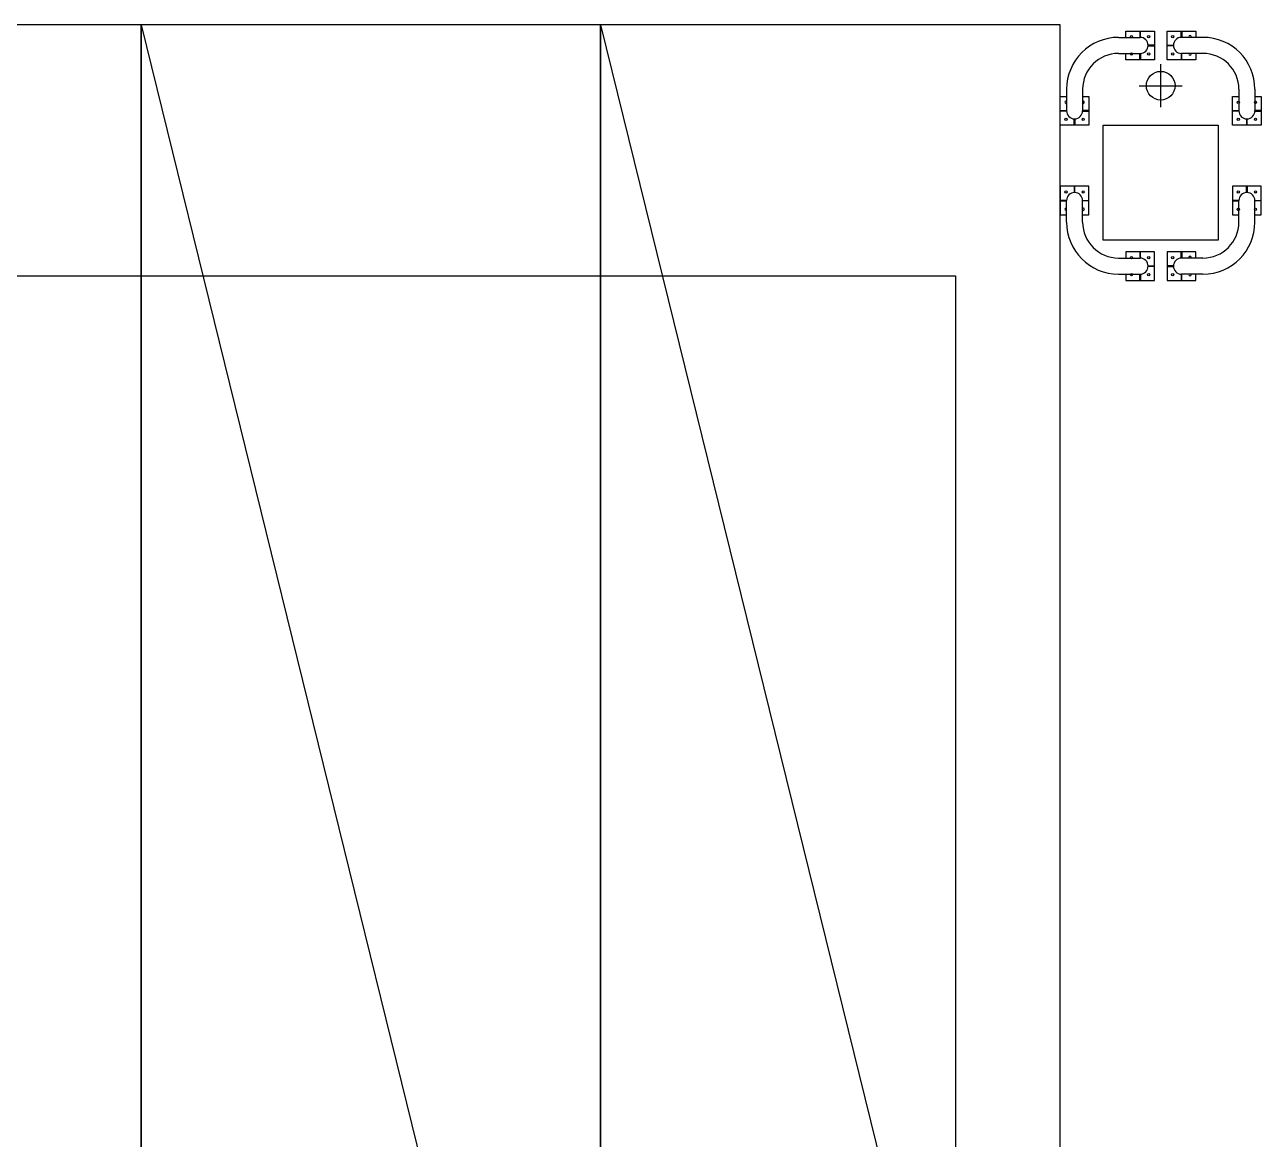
# Model space of a CAD drawing. Header units: millimetres. Extents: x 8456 to 190005487, y 619 to 455456909.
# Drawn here: x 201990 to 203316, y 159292 to 160487 of the extents above; entities that cross this region are included whole.
import ezdxf

# ---------------------------------------------------------------- set-up
doc = ezdxf.new("R2010")
doc.units = ezdxf.units.MM
doc.header["$LTSCALE"] = 400
doc.header["$MEASUREMENT"] = 0
doc.layers.get('0').update_dxf_attribs({"linetype": 'CONTINUOUS'})
for name, color, linetype in [('A-PK', 6, 'CONTINUOUS'), ('COL', 2, 'CONTINUOUS'), ('우수홈통', 6, 'CONTINUOUS'), ('지하2층평면도$0$지상1충돌방지대', 6, 'CONTINUOUS')]:
    doc.layers.add(name, color=color, linetype=linetype)
doc.layers.add('Defpoint', color=161, linetype='CONTINUOUS', plot=False)

# ---------------------------------------------------------------- blocks, each defined once
blk = doc.blocks.new('A$C2DB436D3')
at = {"layer": 'A-PK', "color": 8}
for p, q in [((15051.5, 23923.6, 2515.7), (14347.5, 23923.6, 2515.7)), ((15051.5, 23923.6, 2515.7), (15755.5, 21063.6, 2515.7)), ((15051.5, 21063.6, 2515.7), (15051.5, 23923.6, 2515.7)), ((15051.5, 23923.6, 2515.7), (15051.5, 21063.6, 2515.7)), ((15755.5, 23923.6, 2515.7), (15051.5, 23923.6, 2515.7)), ((15755.5, 23923.6, 2515.7), (16459.5, 21063.6, 2515.7)), ((15755.5, 21063.6, 2515.7), (15755.5, 23923.6, 2515.7)), ((15755.5, 23923.6, 2515.7), (15755.5, 21063.6, 2515.7)), ((16459.5, 23923.6, 2515.7), (15755.5, 23923.6, 2515.7)), ((16459.5, 21063.6, 2515.7), (16459.5, 23923.6, 2515.7))]:
    blk.add_line(p, q, dxfattribs=at)
at = {"layer": 'COL', "color": 8}
for p, q in [((16525.5, 23769.6, 2515.7), (16701.5, 23769.6, 2515.7)), ((16525.5, 23593.6, 2515.7), (16525.5, 23769.6, 2515.7)), ((16701.5, 23769.6, 2515.7), (16701.5, 23593.6, 2515.7)), ((16701.5, 23593.6, 2515.7), (16525.5, 23593.6, 2515.7))]:
    blk.add_line(p, q, dxfattribs=at)
at = {"layer": '우수홈통', "color": 8}
for p, q in [((16613.5, 23797.1, 2515.7), (16613.5, 23863.1, 2515.7)), ((16580.5, 23830.1, 2515.7), (16646.5, 23830.1, 2515.7))]:
    blk.add_line(p, q, dxfattribs=at)
blk.add_circle((16613.5, 23830.1, 2515.7), 22, dxfattribs=at)
at = {"layer": '지하2층평면도$0$지상1충돌방지대', "color": 8}
for p, q in [((16581.4, 23913, 2515.7), (16581.4, 23904.2, 2515.7)), ((16582.3, 23913, 2515.7), (16581.4, 23913, 2515.7)), ((16582.3, 23904.2, 2515.7), (16582.3, 23913, 2515.7)), ((16644.8, 23913, 2515.7), (16645.7, 23913, 2515.7)), ((16644.8, 23904.2, 2515.7), (16644.8, 23913, 2515.7)), ((16645.7, 23913, 2515.7), (16645.7, 23904.2, 2515.7)), ((16548.9, 23904.2, 2515.7), (16581.9, 23904.2, 2515.7)), ((16603, 23892.3, 2515.7), (16594.2, 23892.3, 2515.7)), ((16594.2, 23891.4, 2515.7), (16603, 23891.4, 2515.7)), ((16603, 23891.4, 2515.7), (16603, 23892.3, 2515.7)), ((16624.1, 23891.4, 2515.7), (16624.1, 23892.3, 2515.7)), ((16624.1, 23892.3, 2515.7), (16632.9, 23892.3, 2515.7)), ((16632.9, 23891.4, 2515.7), (16624.1, 23891.4, 2515.7)), ((16678.2, 23904.2, 2515.7), (16645.2, 23904.2, 2515.7)), ((16548.9, 23879.6, 2515.7), (16581.9, 23879.6, 2515.7)), ((16581.4, 23870.8, 2515.7), (16581.4, 23879.6, 2515.7)), ((16582.3, 23870.8, 2515.7), (16581.4, 23870.8, 2515.7)), ((16582.3, 23879.6, 2515.7), (16582.3, 23870.8, 2515.7)), ((16644.8, 23879.6, 2515.7), (16644.8, 23870.8, 2515.7)), ((16644.8, 23870.8, 2515.7), (16645.7, 23870.8, 2515.7)), ((16678.2, 23879.6, 2515.7), (16645.2, 23879.6, 2515.7)), ((16645.7, 23870.8, 2515.7), (16645.7, 23879.6, 2515.7)), ((16469.2, 23824.6, 2515.7), (16469.2, 23791.6, 2515.7)), ((16493.9, 23824.6, 2515.7), (16493.9, 23791.6, 2515.7)), ((16733.2, 23824.6, 2515.7), (16733.2, 23791.6, 2515.7)), ((16757.9, 23824.6, 2515.7), (16757.9, 23791.6, 2515.7)), ((16460.4, 23792, 2515.7), (16469.2, 23792, 2515.7)), ((16460.4, 23791.1, 2515.7), (16460.4, 23792, 2515.7)), ((16502.7, 23792, 2515.7), (16493.9, 23792, 2515.7)), ((16502.7, 23791.1, 2515.7), (16502.7, 23792, 2515.7)), ((16724.4, 23791.1, 2515.7), (16724.4, 23792, 2515.7)), ((16724.4, 23792, 2515.7), (16733.2, 23792, 2515.7)), ((16766.7, 23792, 2515.7), (16757.9, 23792, 2515.7)), ((16766.7, 23791.1, 2515.7), (16766.7, 23792, 2515.7)), ((16469.2, 23791.1, 2515.7), (16460.4, 23791.1, 2515.7)), ((16481.1, 23770.4, 2515.7), (16481.1, 23779.2, 2515.7)), ((16482, 23779.2, 2515.7), (16482, 23770.4, 2515.7)), ((16493.9, 23791.1, 2515.7), (16502.7, 23791.1, 2515.7)), ((16733.2, 23791.1, 2515.7), (16724.4, 23791.1, 2515.7)), ((16745.1, 23779.2, 2515.7), (16745.1, 23770.4, 2515.7)), ((16746, 23770.4, 2515.7), (16746, 23779.2, 2515.7)), ((16757.9, 23791.1, 2515.7), (16766.7, 23791.1, 2515.7)), ((16482, 23770.4, 2515.7), (16481.1, 23770.4, 2515.7)), ((16745.1, 23770.4, 2515.7), (16746, 23770.4, 2515.7)), ((16482, 23675.2, 2515.7), (16481.1, 23675.2, 2515.7)), ((16481.1, 23675.2, 2515.7), (16481.1, 23666.4, 2515.7)), ((16482, 23666.4, 2515.7), (16482, 23675.2, 2515.7)), ((16745.1, 23666.4, 2515.7), (16745.1, 23675.2, 2515.7)), ((16745.1, 23675.2, 2515.7), (16746, 23675.2, 2515.7)), ((16746, 23675.2, 2515.7), (16746, 23666.4, 2515.7)), ((16460.4, 23654.5, 2515.7), (16460.4, 23653.6, 2515.7)), ((16469.2, 23654.5, 2515.7), (16460.4, 23654.5, 2515.7)), ((16460.4, 23653.6, 2515.7), (16469.2, 23653.6, 2515.7)), ((16469.2, 23621.1, 2515.7), (16469.2, 23654.1, 2515.7)), ((16493.9, 23654.5, 2515.7), (16502.7, 23654.5, 2515.7)), ((16493.9, 23621.1, 2515.7), (16493.9, 23654.1, 2515.7)), ((16502.7, 23653.6, 2515.7), (16493.9, 23653.6, 2515.7)), ((16502.7, 23654.5, 2515.7), (16502.7, 23653.6, 2515.7)), ((16733.2, 23654.5, 2515.7), (16724.4, 23654.5, 2515.7)), ((16724.4, 23654.5, 2515.7), (16724.4, 23653.6, 2515.7)), ((16724.4, 23653.6, 2515.7), (16733.2, 23653.6, 2515.7)), ((16733.2, 23621.1, 2515.7), (16733.2, 23654.1, 2515.7)), ((16757.9, 23654.5, 2515.7), (16766.7, 23654.5, 2515.7)), ((16757.9, 23621.1, 2515.7), (16757.9, 23654.1, 2515.7)), ((16766.7, 23653.6, 2515.7), (16757.9, 23653.6, 2515.7)), ((16766.7, 23654.5, 2515.7), (16766.7, 23653.6, 2515.7)), ((16548.9, 23566.1, 2515.7), (16581.9, 23566.1, 2515.7)), ((16582.3, 23574.9, 2515.7), (16581.4, 23574.9, 2515.7)), ((16581.4, 23574.9, 2515.7), (16581.4, 23566, 2515.7)), ((16582.3, 23566, 2515.7), (16582.3, 23574.9, 2515.7)), ((16644.8, 23566, 2515.7), (16644.8, 23574.9, 2515.7)), ((16644.8, 23574.9, 2515.7), (16645.7, 23574.9, 2515.7)), ((16678.2, 23566.1, 2515.7), (16645.2, 23566.1, 2515.7)), ((16645.7, 23574.9, 2515.7), (16645.7, 23566, 2515.7)), ((16594.2, 23554.2, 2515.7), (16603, 23554.2, 2515.7)), ((16603, 23553.3, 2515.7), (16594.2, 23553.3, 2515.7)), ((16603, 23554.2, 2515.7), (16603, 23553.3, 2515.7)), ((16632.9, 23554.2, 2515.7), (16624.1, 23554.2, 2515.7)), ((16624.1, 23554.2, 2515.7), (16624.1, 23553.3, 2515.7)), ((16624.1, 23553.3, 2515.7), (16632.9, 23553.3, 2515.7)), ((16548.9, 23541.4, 2515.7), (16581.9, 23541.4, 2515.7)), ((16581.4, 23532.6, 2515.7), (16581.4, 23541.4, 2515.7)), ((16582.3, 23532.6, 2515.7), (16581.4, 23532.6, 2515.7)), ((16582.3, 23541.4, 2515.7), (16582.3, 23532.6, 2515.7)), ((16644.8, 23541.4, 2515.7), (16644.8, 23532.6, 2515.7)), ((16644.8, 23532.6, 2515.7), (16645.7, 23532.6, 2515.7)), ((16678.2, 23541.4, 2515.7), (16645.2, 23541.4, 2515.7)), ((16645.7, 23532.6, 2515.7), (16645.7, 23541.4, 2515.7))]:
    blk.add_line(p, q, dxfattribs=at)
at = {"layer": '지하2층평면도$0$지상1충돌방지대', "color": 8, "elevation": 2515.7}
for points in [[(16559.9, 23904.2), (16559.9, 23913.9), (16603.9, 23913.9), (16603.9, 23869.9)], [(16623.2, 23869.9), (16623.2, 23913.9), (16667.2, 23913.9), (16667.2, 23904.2)], [(16603.9, 23869.9), (16559.9, 23869.9), (16559.9, 23879.6)], [(16667.2, 23879.6), (16667.2, 23869.9), (16623.2, 23869.9)], [(16503.5, 23769.6), (16459.5, 23769.6), (16459.5, 23813.6), (16469.2, 23813.6)], [(16493.9, 23813.6), (16503.5, 23813.6), (16503.5, 23769.6)], [(16723.5, 23769.6), (16723.5, 23813.6), (16733.2, 23813.6)], [(16757.9, 23813.6), (16767.5, 23813.6), (16767.5, 23769.6), (16723.5, 23769.6)], [(16503.5, 23676.1), (16459.5, 23676.1), (16459.5, 23632.1), (16469.2, 23632.1)], [(16493.9, 23632.1), (16503.5, 23632.1), (16503.5, 23676.1)], [(16723.5, 23676.1), (16723.5, 23632.1), (16733.2, 23632.1)], [(16757.9, 23632.1), (16767.5, 23632.1), (16767.5, 23676.1), (16723.5, 23676.1)], [(16603.9, 23575.7), (16559.9, 23575.7), (16559.9, 23566.1)], [(16559.9, 23541.4), (16559.9, 23531.7), (16603.9, 23531.7), (16603.9, 23575.7)], [(16623.2, 23575.7), (16623.2, 23531.7), (16667.2, 23531.7), (16667.2, 23541.4)], [(16667.2, 23566.1), (16667.2, 23575.7), (16623.2, 23575.7)]]:
    blk.add_lwpolyline(points, dxfattribs=at)
at = {"layer": '지하2층평면도$0$지상1충돌방지대', "color": 8}
for centre in [(16568.7, 23905.1, 2515.7), (16595.1, 23905.1, 2515.7), (16632, 23905.1, 2515.7), (16568.7, 23878.7, 2515.7), (16595.1, 23878.7, 2515.7), (16632, 23878.7, 2515.7), (16732.3, 23804.8, 2515.7), (16758.7, 23804.8, 2515.7), (16468.3, 23778.4, 2515.7), (16494.7, 23778.4, 2515.7), (16732.3, 23778.4, 2515.7), (16758.7, 23778.4, 2515.7), (16468.3, 23667.3, 2515.7), (16494.7, 23667.3, 2515.7), (16732.3, 23667.3, 2515.7), (16758.7, 23667.3, 2515.7), (16732.3, 23640.9, 2515.7), (16758.7, 23640.9, 2515.7), (16568.7, 23566.9, 2515.7), (16595.1, 23566.9, 2515.7), (16632, 23566.9, 2515.7), (16568.7, 23540.5, 2515.7), (16595.1, 23540.5, 2515.7), (16632, 23540.5, 2515.7)]:
    blk.add_circle(centre, 1.76, dxfattribs=at)
for centre, radius, start, end in [((16658.4, 23905.1, 2515.7), 1.76, 330, 210), ((16548.9, 23824.6, 2515.7), 79.6, 90, 180), ((16581.9, 23891.9, 2515.7), 12.3, 270, 90), ((16645.2, 23891.9, 2515.7), 12.3, 90, 270), ((16678.2, 23824.6, 2515.7), 79.6, 0, 90), ((16548.9, 23824.6, 2515.7), 55, 90, 180), ((16658.4, 23878.7, 2515.7), 1.76, 150, 30), ((16678.2, 23824.6, 2515.7), 55, 0, 90), ((16468.3, 23804.8, 2515.7), 1.76, 60, 300), ((16494.7, 23804.8, 2515.7), 1.76, 240, 120), ((16481.5, 23791.6, 2515.7), 12.3, 180, 0), ((16745.5, 23791.6, 2515.7), 12.3, 180, 0), ((16481.5, 23654.1, 2515.7), 12.3, 0, 180), ((16745.5, 23654.1, 2515.7), 12.3, 0, 180), ((16468.3, 23640.9, 2515.7), 1.76, 60, 300), ((16494.7, 23640.9, 2515.7), 1.76, 240, 120), ((16548.9, 23621.1, 2515.7), 79.6, 180, 270), ((16548.9, 23621.1, 2515.7), 55, 180, 270), ((16678.2, 23621.1, 2515.7), 55, 270, 0), ((16678.2, 23621.1, 2515.7), 79.6, 270, 0), ((16581.9, 23553.7, 2515.7), 12.3, 270, 90), ((16645.2, 23553.7, 2515.7), 12.3, 90, 270), ((16658.4, 23566.9, 2515.7), 1.76, 330, 210), ((16658.4, 23540.5, 2515.7), 1.76, 150, 30)]:
    blk.add_arc(centre, radius, start, end, dxfattribs=at)

msp = doc.modelspace()

# ---------------------------------------------------------------- linework, layer by layer
at = {"layer": 'Defpoint'}
msp.add_lwpolyline([(29467.9, 160217.4), (202988.5, 160217.4), (202988.5, 84717.4), (29467.9, 84717.4)], close=True, dxfattribs=at)

# ---------------------------------------------------------------- block references
at = {"xscale": 0.7, "yscale": 0.7, "zscale": 0.7}
msp.add_blockref('A$C2DB436D3', (191579.1, 143740.2, -160.1), dxfattribs=at)

doc.saveas('drawing.dxf')
